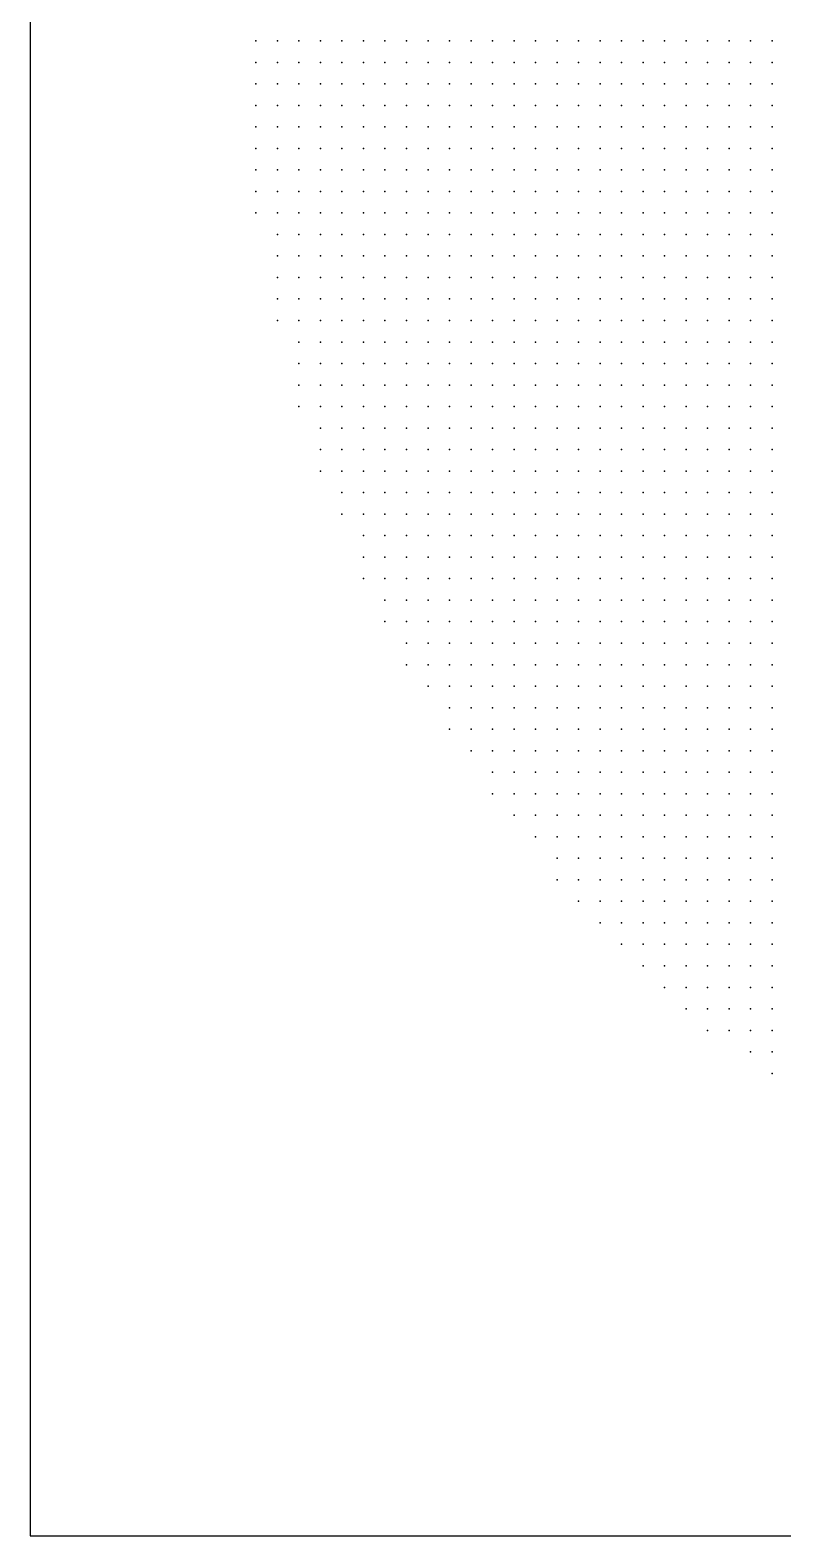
# Model space of a CAD drawing. Header units: millimetres. Extents: x 2848 to 6961, y 1568 to 7914.
# Drawn here: x 4348.3 to 4383.3, y 1580.3 to 1650.3 of the extents above; entities that cross this region are included whole.
import ezdxf

# ---------------------------------------------------------------- set-up
doc = ezdxf.new("R2010")
doc.units = ezdxf.units.MM
doc.header["$PDSIZE"] = -2

msp = doc.modelspace()

# ---------------------------------------------------------------- linework, layer by layer
msp.add_lwpolyline([(4348.282, 1580.289), (4488.282, 1580.289), (4488.282, 1720.289), (4348.282, 1720.289)], close=True)
at = {"color": 142, "true_color": 0x1a84d0}
for p in [(4358.782, 1649.789), (4359.782, 1649.789), (4360.782, 1649.789), (4361.782, 1649.789), (4362.782, 1649.789), (4363.782, 1649.789), (4364.782, 1649.789), (4365.782, 1649.789), (4366.782, 1649.789), (4367.782, 1649.789), (4368.782, 1649.789), (4369.782, 1649.789), (4370.782, 1649.789), (4371.782, 1649.789), (4372.782, 1649.789), (4373.782, 1649.789), (4374.782, 1649.789), (4375.782, 1649.789), (4376.782, 1649.789), (4377.782, 1649.789), (4378.782, 1649.789), (4379.782, 1649.789), (4380.782, 1649.789), (4381.782, 1649.789), (4382.782, 1649.789), (4358.782, 1648.789), (4359.782, 1648.789), (4360.782, 1648.789), (4361.782, 1648.789), (4362.782, 1648.789), (4363.782, 1648.789), (4364.782, 1648.789), (4365.782, 1648.789), (4366.782, 1648.789), (4367.782, 1648.789), (4368.782, 1648.789), (4369.782, 1648.789), (4370.782, 1648.789), (4371.782, 1648.789), (4372.782, 1648.789), (4373.782, 1648.789), (4374.782, 1648.789), (4375.782, 1648.789), (4376.782, 1648.789), (4377.782, 1648.789), (4378.782, 1648.789), (4379.782, 1648.789), (4380.782, 1648.789), (4381.782, 1648.789), (4382.782, 1648.789), (4358.782, 1647.789), (4359.782, 1647.789), (4360.782, 1647.789), (4361.782, 1647.789), (4362.782, 1647.789), (4363.782, 1647.789), (4364.782, 1647.789), (4365.782, 1647.789), (4366.782, 1647.789), (4367.782, 1647.789), (4368.782, 1647.789), (4369.782, 1647.789), (4370.782, 1647.789), (4371.782, 1647.789), (4372.782, 1647.789), (4373.782, 1647.789), (4374.782, 1647.789), (4375.782, 1647.789), (4376.782, 1647.789), (4377.782, 1647.789), (4378.782, 1647.789), (4379.782, 1647.789), (4380.782, 1647.789), (4381.782, 1647.789), (4382.782, 1647.789), (4358.782, 1646.789), (4359.782, 1646.789), (4360.782, 1646.789), (4361.782, 1646.789), (4362.782, 1646.789), (4363.782, 1646.789), (4364.782, 1646.789), (4365.782, 1646.789), (4366.782, 1646.789), (4367.782, 1646.789), (4368.782, 1646.789), (4369.782, 1646.789), (4370.782, 1646.789), (4371.782, 1646.789), (4372.782, 1646.789), (4373.782, 1646.789), (4374.782, 1646.789), (4375.782, 1646.789), (4376.782, 1646.789), (4377.782, 1646.789), (4378.782, 1646.789), (4379.782, 1646.789), (4380.782, 1646.789), (4381.782, 1646.789), (4382.782, 1646.789), (4358.782, 1645.789), (4359.782, 1645.789), (4360.782, 1645.789), (4361.782, 1645.789), (4362.782, 1645.789), (4363.782, 1645.789), (4364.782, 1645.789), (4365.782, 1645.789), (4366.782, 1645.789), (4367.782, 1645.789), (4368.782, 1645.789), (4369.782, 1645.789), (4370.782, 1645.789), (4371.782, 1645.789), (4372.782, 1645.789), (4373.782, 1645.789), (4374.782, 1645.789), (4375.782, 1645.789), (4376.782, 1645.789), (4377.782, 1645.789), (4378.782, 1645.789), (4379.782, 1645.789), (4380.782, 1645.789), (4381.782, 1645.789), (4382.782, 1645.789), (4358.782, 1644.789), (4359.782, 1644.789), (4360.782, 1644.789), (4361.782, 1644.789), (4362.782, 1644.789), (4363.782, 1644.789), (4364.782, 1644.789), (4365.782, 1644.789), (4366.782, 1644.789), (4367.782, 1644.789), (4368.782, 1644.789), (4369.782, 1644.789), (4370.782, 1644.789), (4371.782, 1644.789), (4372.782, 1644.789), (4373.782, 1644.789), (4374.782, 1644.789), (4375.782, 1644.789), (4376.782, 1644.789), (4377.782, 1644.789), (4378.782, 1644.789), (4379.782, 1644.789), (4380.782, 1644.789), (4381.782, 1644.789), (4382.782, 1644.789), (4358.782, 1643.789), (4359.782, 1643.789), (4360.782, 1643.789), (4361.782, 1643.789), (4362.782, 1643.789), (4363.782, 1643.789), (4364.782, 1643.789), (4365.782, 1643.789), (4366.782, 1643.789), (4367.782, 1643.789), (4368.782, 1643.789), (4369.782, 1643.789), (4370.782, 1643.789), (4371.782, 1643.789), (4372.782, 1643.789), (4373.782, 1643.789), (4374.782, 1643.789), (4375.782, 1643.789), (4376.782, 1643.789), (4377.782, 1643.789), (4378.782, 1643.789), (4379.782, 1643.789), (4380.782, 1643.789), (4381.782, 1643.789), (4382.782, 1643.789), (4358.782, 1642.789), (4359.782, 1642.789), (4360.782, 1642.789), (4361.782, 1642.789), (4362.782, 1642.789), (4363.782, 1642.789), (4364.782, 1642.789), (4365.782, 1642.789), (4366.782, 1642.789), (4367.782, 1642.789), (4368.782, 1642.789), (4369.782, 1642.789), (4370.782, 1642.789), (4371.782, 1642.789), (4372.782, 1642.789), (4373.782, 1642.789), (4374.782, 1642.789), (4375.782, 1642.789), (4376.782, 1642.789), (4377.782, 1642.789), (4378.782, 1642.789), (4379.782, 1642.789), (4380.782, 1642.789), (4381.782, 1642.789), (4382.782, 1642.789), (4358.782, 1641.789), (4359.782, 1641.789), (4360.782, 1641.789), (4361.782, 1641.789), (4362.782, 1641.789), (4363.782, 1641.789), (4364.782, 1641.789), (4365.782, 1641.789), (4366.782, 1641.789), (4367.782, 1641.789), (4368.782, 1641.789), (4369.782, 1641.789), (4370.782, 1641.789), (4371.782, 1641.789), (4372.782, 1641.789), (4373.782, 1641.789), (4374.782, 1641.789), (4375.782, 1641.789), (4376.782, 1641.789), (4377.782, 1641.789), (4378.782, 1641.789), (4379.782, 1641.789), (4380.782, 1641.789), (4381.782, 1641.789), (4382.782, 1641.789), (4359.782, 1640.789), (4360.782, 1640.789), (4361.782, 1640.789), (4362.782, 1640.789), (4363.782, 1640.789), (4364.782, 1640.789), (4365.782, 1640.789), (4366.782, 1640.789), (4367.782, 1640.789), (4368.782, 1640.789), (4369.782, 1640.789), (4370.782, 1640.789), (4371.782, 1640.789), (4372.782, 1640.789), (4373.782, 1640.789), (4374.782, 1640.789), (4375.782, 1640.789), (4376.782, 1640.789), (4377.782, 1640.789), (4378.782, 1640.789), (4379.782, 1640.789), (4380.782, 1640.789), (4381.782, 1640.789), (4382.782, 1640.789), (4359.782, 1639.789), (4360.782, 1639.789), (4361.782, 1639.789), (4362.782, 1639.789), (4363.782, 1639.789), (4364.782, 1639.789), (4365.782, 1639.789), (4366.782, 1639.789), (4367.782, 1639.789), (4368.782, 1639.789), (4369.782, 1639.789), (4370.782, 1639.789), (4371.782, 1639.789), (4372.782, 1639.789), (4373.782, 1639.789), (4374.782, 1639.789), (4375.782, 1639.789), (4376.782, 1639.789), (4377.782, 1639.789), (4378.782, 1639.789), (4379.782, 1639.789), (4380.782, 1639.789), (4381.782, 1639.789), (4382.782, 1639.789), (4359.782, 1638.789), (4360.782, 1638.789), (4361.782, 1638.789), (4362.782, 1638.789), (4363.782, 1638.789), (4364.782, 1638.789), (4365.782, 1638.789), (4366.782, 1638.789), (4367.782, 1638.789), (4368.782, 1638.789), (4369.782, 1638.789), (4370.782, 1638.789), (4371.782, 1638.789), (4372.782, 1638.789), (4373.782, 1638.789), (4374.782, 1638.789), (4375.782, 1638.789), (4376.782, 1638.789), (4377.782, 1638.789), (4378.782, 1638.789), (4379.782, 1638.789), (4380.782, 1638.789), (4381.782, 1638.789), (4382.782, 1638.789), (4359.782, 1637.789), (4360.782, 1637.789), (4361.782, 1637.789), (4362.782, 1637.789), (4363.782, 1637.789), (4364.782, 1637.789), (4365.782, 1637.789), (4366.782, 1637.789), (4367.782, 1637.789), (4368.782, 1637.789), (4369.782, 1637.789), (4370.782, 1637.789), (4371.782, 1637.789), (4372.782, 1637.789), (4373.782, 1637.789), (4374.782, 1637.789), (4375.782, 1637.789), (4376.782, 1637.789), (4377.782, 1637.789), (4378.782, 1637.789), (4379.782, 1637.789), (4380.782, 1637.789), (4381.782, 1637.789), (4382.782, 1637.789), (4359.782, 1636.789), (4360.782, 1636.789), (4361.782, 1636.789), (4362.782, 1636.789), (4363.782, 1636.789), (4364.782, 1636.789), (4365.782, 1636.789), (4366.782, 1636.789), (4367.782, 1636.789), (4368.782, 1636.789), (4369.782, 1636.789), (4370.782, 1636.789), (4371.782, 1636.789), (4372.782, 1636.789), (4373.782, 1636.789), (4374.782, 1636.789), (4375.782, 1636.789), (4376.782, 1636.789), (4377.782, 1636.789), (4378.782, 1636.789), (4379.782, 1636.789), (4380.782, 1636.789), (4381.782, 1636.789), (4382.782, 1636.789), (4360.782, 1635.789), (4361.782, 1635.789), (4362.782, 1635.789), (4363.782, 1635.789), (4364.782, 1635.789), (4365.782, 1635.789), (4366.782, 1635.789), (4367.782, 1635.789), (4368.782, 1635.789), (4369.782, 1635.789), (4370.782, 1635.789), (4371.782, 1635.789), (4372.782, 1635.789), (4373.782, 1635.789), (4374.782, 1635.789), (4375.782, 1635.789), (4376.782, 1635.789), (4377.782, 1635.789), (4378.782, 1635.789), (4379.782, 1635.789), (4380.782, 1635.789), (4381.782, 1635.789), (4382.782, 1635.789), (4360.782, 1634.789), (4361.782, 1634.789), (4362.782, 1634.789), (4363.782, 1634.789), (4364.782, 1634.789), (4365.782, 1634.789), (4366.782, 1634.789), (4367.782, 1634.789), (4368.782, 1634.789), (4369.782, 1634.789), (4370.782, 1634.789), (4371.782, 1634.789), (4372.782, 1634.789), (4373.782, 1634.789), (4374.782, 1634.789), (4375.782, 1634.789), (4376.782, 1634.789), (4377.782, 1634.789), (4378.782, 1634.789), (4379.782, 1634.789), (4380.782, 1634.789), (4381.782, 1634.789), (4382.782, 1634.789), (4360.782, 1633.789), (4361.782, 1633.789), (4362.782, 1633.789), (4363.782, 1633.789), (4364.782, 1633.789), (4365.782, 1633.789), (4366.782, 1633.789), (4367.782, 1633.789), (4368.782, 1633.789), (4369.782, 1633.789), (4370.782, 1633.789), (4371.782, 1633.789), (4372.782, 1633.789), (4373.782, 1633.789), (4374.782, 1633.789), (4375.782, 1633.789), (4376.782, 1633.789), (4377.782, 1633.789), (4378.782, 1633.789), (4379.782, 1633.789), (4380.782, 1633.789), (4381.782, 1633.789), (4382.782, 1633.789), (4360.782, 1632.789), (4361.782, 1632.789), (4362.782, 1632.789), (4363.782, 1632.789), (4364.782, 1632.789), (4365.782, 1632.789), (4366.782, 1632.789), (4367.782, 1632.789), (4368.782, 1632.789), (4369.782, 1632.789), (4370.782, 1632.789), (4371.782, 1632.789), (4372.782, 1632.789), (4373.782, 1632.789), (4374.782, 1632.789), (4375.782, 1632.789), (4376.782, 1632.789), (4377.782, 1632.789), (4378.782, 1632.789), (4379.782, 1632.789), (4380.782, 1632.789), (4381.782, 1632.789), (4382.782, 1632.789), (4361.782, 1631.789), (4362.782, 1631.789), (4363.782, 1631.789), (4364.782, 1631.789), (4365.782, 1631.789), (4366.782, 1631.789), (4367.782, 1631.789), (4368.782, 1631.789), (4369.782, 1631.789), (4370.782, 1631.789), (4371.782, 1631.789), (4372.782, 1631.789), (4373.782, 1631.789), (4374.782, 1631.789), (4375.782, 1631.789), (4376.782, 1631.789), (4377.782, 1631.789), (4378.782, 1631.789), (4379.782, 1631.789), (4380.782, 1631.789), (4381.782, 1631.789), (4382.782, 1631.789), (4361.782, 1630.789), (4362.782, 1630.789), (4363.782, 1630.789), (4364.782, 1630.789), (4365.782, 1630.789), (4366.782, 1630.789), (4367.782, 1630.789), (4368.782, 1630.789), (4369.782, 1630.789), (4370.782, 1630.789), (4371.782, 1630.789), (4372.782, 1630.789), (4373.782, 1630.789), (4374.782, 1630.789), (4375.782, 1630.789), (4376.782, 1630.789), (4377.782, 1630.789), (4378.782, 1630.789), (4379.782, 1630.789), (4380.782, 1630.789), (4381.782, 1630.789), (4382.782, 1630.789), (4361.782, 1629.789), (4362.782, 1629.789), (4363.782, 1629.789), (4364.782, 1629.789), (4365.782, 1629.789), (4366.782, 1629.789), (4367.782, 1629.789), (4368.782, 1629.789), (4369.782, 1629.789), (4370.782, 1629.789), (4371.782, 1629.789), (4372.782, 1629.789), (4373.782, 1629.789), (4374.782, 1629.789), (4375.782, 1629.789), (4376.782, 1629.789), (4377.782, 1629.789), (4378.782, 1629.789), (4379.782, 1629.789), (4380.782, 1629.789), (4381.782, 1629.789), (4382.782, 1629.789), (4362.782, 1628.789), (4363.782, 1628.789), (4364.782, 1628.789), (4365.782, 1628.789), (4366.782, 1628.789), (4367.782, 1628.789), (4368.782, 1628.789), (4369.782, 1628.789), (4370.782, 1628.789), (4371.782, 1628.789), (4372.782, 1628.789), (4373.782, 1628.789), (4374.782, 1628.789), (4375.782, 1628.789), (4376.782, 1628.789), (4377.782, 1628.789), (4378.782, 1628.789), (4379.782, 1628.789), (4380.782, 1628.789), (4381.782, 1628.789), (4382.782, 1628.789), (4362.782, 1627.789), (4363.782, 1627.789), (4364.782, 1627.789), (4365.782, 1627.789), (4366.782, 1627.789), (4367.782, 1627.789), (4368.782, 1627.789), (4369.782, 1627.789), (4370.782, 1627.789), (4371.782, 1627.789), (4372.782, 1627.789), (4373.782, 1627.789), (4374.782, 1627.789), (4375.782, 1627.789), (4376.782, 1627.789), (4377.782, 1627.789), (4378.782, 1627.789), (4379.782, 1627.789), (4380.782, 1627.789), (4381.782, 1627.789), (4382.782, 1627.789), (4363.782, 1626.789), (4364.782, 1626.789), (4365.782, 1626.789), (4366.782, 1626.789), (4367.782, 1626.789), (4368.782, 1626.789), (4369.782, 1626.789), (4370.782, 1626.789), (4371.782, 1626.789), (4372.782, 1626.789), (4373.782, 1626.789), (4374.782, 1626.789), (4375.782, 1626.789), (4376.782, 1626.789), (4377.782, 1626.789), (4378.782, 1626.789), (4379.782, 1626.789), (4380.782, 1626.789), (4381.782, 1626.789), (4382.782, 1626.789), (4363.782, 1625.789), (4364.782, 1625.789), (4365.782, 1625.789), (4366.782, 1625.789), (4367.782, 1625.789), (4368.782, 1625.789), (4369.782, 1625.789), (4370.782, 1625.789), (4371.782, 1625.789), (4372.782, 1625.789), (4373.782, 1625.789), (4374.782, 1625.789), (4375.782, 1625.789), (4376.782, 1625.789), (4377.782, 1625.789), (4378.782, 1625.789), (4379.782, 1625.789), (4380.782, 1625.789), (4381.782, 1625.789), (4382.782, 1625.789), (4363.782, 1624.789), (4364.782, 1624.789), (4365.782, 1624.789), (4366.782, 1624.789), (4367.782, 1624.789), (4368.782, 1624.789), (4369.782, 1624.789), (4370.782, 1624.789), (4371.782, 1624.789), (4372.782, 1624.789), (4373.782, 1624.789), (4374.782, 1624.789), (4375.782, 1624.789), (4376.782, 1624.789), (4377.782, 1624.789), (4378.782, 1624.789), (4379.782, 1624.789), (4380.782, 1624.789), (4381.782, 1624.789), (4382.782, 1624.789), (4364.782, 1623.789), (4365.782, 1623.789), (4366.782, 1623.789), (4367.782, 1623.789), (4368.782, 1623.789), (4369.782, 1623.789), (4370.782, 1623.789), (4371.782, 1623.789), (4372.782, 1623.789), (4373.782, 1623.789), (4374.782, 1623.789), (4375.782, 1623.789), (4376.782, 1623.789), (4377.782, 1623.789), (4378.782, 1623.789), (4379.782, 1623.789), (4380.782, 1623.789), (4381.782, 1623.789), (4382.782, 1623.789), (4364.782, 1622.789), (4365.782, 1622.789), (4366.782, 1622.789), (4367.782, 1622.789), (4368.782, 1622.789), (4369.782, 1622.789), (4370.782, 1622.789), (4371.782, 1622.789), (4372.782, 1622.789), (4373.782, 1622.789), (4374.782, 1622.789), (4375.782, 1622.789), (4376.782, 1622.789), (4377.782, 1622.789), (4378.782, 1622.789), (4379.782, 1622.789), (4380.782, 1622.789), (4381.782, 1622.789), (4382.782, 1622.789), (4365.782, 1621.789), (4366.782, 1621.789), (4367.782, 1621.789), (4368.782, 1621.789), (4369.782, 1621.789), (4370.782, 1621.789), (4371.782, 1621.789), (4372.782, 1621.789), (4373.782, 1621.789), (4374.782, 1621.789), (4375.782, 1621.789), (4376.782, 1621.789), (4377.782, 1621.789), (4378.782, 1621.789), (4379.782, 1621.789), (4380.782, 1621.789), (4381.782, 1621.789), (4382.782, 1621.789), (4365.782, 1620.789), (4366.782, 1620.789), (4367.782, 1620.789), (4368.782, 1620.789), (4369.782, 1620.789), (4370.782, 1620.789), (4371.782, 1620.789), (4372.782, 1620.789), (4373.782, 1620.789), (4374.782, 1620.789), (4375.782, 1620.789), (4376.782, 1620.789), (4377.782, 1620.789), (4378.782, 1620.789), (4379.782, 1620.789), (4380.782, 1620.789), (4381.782, 1620.789), (4382.782, 1620.789), (4366.782, 1619.789), (4367.782, 1619.789), (4368.782, 1619.789), (4369.782, 1619.789), (4370.782, 1619.789), (4371.782, 1619.789), (4372.782, 1619.789), (4373.782, 1619.789), (4374.782, 1619.789), (4375.782, 1619.789), (4376.782, 1619.789), (4377.782, 1619.789), (4378.782, 1619.789), (4379.782, 1619.789), (4380.782, 1619.789), (4381.782, 1619.789), (4382.782, 1619.789), (4367.782, 1618.789), (4368.782, 1618.789), (4369.782, 1618.789), (4370.782, 1618.789), (4371.782, 1618.789), (4372.782, 1618.789), (4373.782, 1618.789), (4374.782, 1618.789), (4375.782, 1618.789), (4376.782, 1618.789), (4377.782, 1618.789), (4378.782, 1618.789), (4379.782, 1618.789), (4380.782, 1618.789), (4381.782, 1618.789), (4382.782, 1618.789), (4367.782, 1617.789), (4368.782, 1617.789), (4369.782, 1617.789), (4370.782, 1617.789), (4371.782, 1617.789), (4372.782, 1617.789), (4373.782, 1617.789), (4374.782, 1617.789), (4375.782, 1617.789), (4376.782, 1617.789), (4377.782, 1617.789), (4378.782, 1617.789), (4379.782, 1617.789), (4380.782, 1617.789), (4381.782, 1617.789), (4382.782, 1617.789), (4368.782, 1616.789), (4369.782, 1616.789), (4370.782, 1616.789), (4371.782, 1616.789), (4372.782, 1616.789), (4373.782, 1616.789), (4374.782, 1616.789), (4375.782, 1616.789), (4376.782, 1616.789), (4377.782, 1616.789), (4378.782, 1616.789), (4379.782, 1616.789), (4380.782, 1616.789), (4381.782, 1616.789), (4382.782, 1616.789), (4369.782, 1615.789), (4370.782, 1615.789), (4371.782, 1615.789), (4372.782, 1615.789), (4373.782, 1615.789), (4374.782, 1615.789), (4375.782, 1615.789), (4376.782, 1615.789), (4377.782, 1615.789), (4378.782, 1615.789), (4379.782, 1615.789), (4380.782, 1615.789), (4381.782, 1615.789), (4382.782, 1615.789), (4369.782, 1614.789), (4370.782, 1614.789), (4371.782, 1614.789), (4372.782, 1614.789), (4373.782, 1614.789), (4374.782, 1614.789), (4375.782, 1614.789), (4376.782, 1614.789), (4377.782, 1614.789), (4378.782, 1614.789), (4379.782, 1614.789), (4380.782, 1614.789), (4381.782, 1614.789), (4382.782, 1614.789), (4370.782, 1613.789), (4371.782, 1613.789), (4372.782, 1613.789), (4373.782, 1613.789), (4374.782, 1613.789), (4375.782, 1613.789), (4376.782, 1613.789), (4377.782, 1613.789), (4378.782, 1613.789), (4379.782, 1613.789), (4380.782, 1613.789), (4381.782, 1613.789), (4382.782, 1613.789), (4371.782, 1612.789), (4372.782, 1612.789), (4373.782, 1612.789), (4374.782, 1612.789), (4375.782, 1612.789), (4376.782, 1612.789), (4377.782, 1612.789), (4378.782, 1612.789), (4379.782, 1612.789), (4380.782, 1612.789), (4381.782, 1612.789), (4382.782, 1612.789), (4372.782, 1611.789), (4373.782, 1611.789), (4374.782, 1611.789), (4375.782, 1611.789), (4376.782, 1611.789), (4377.782, 1611.789), (4378.782, 1611.789), (4379.782, 1611.789), (4380.782, 1611.789), (4381.782, 1611.789), (4382.782, 1611.789), (4372.782, 1610.789), (4373.782, 1610.789), (4374.782, 1610.789), (4375.782, 1610.789), (4376.782, 1610.789), (4377.782, 1610.789), (4378.782, 1610.789), (4379.782, 1610.789), (4380.782, 1610.789), (4381.782, 1610.789), (4382.782, 1610.789), (4373.782, 1609.789), (4374.782, 1609.789), (4375.782, 1609.789), (4376.782, 1609.789), (4377.782, 1609.789), (4378.782, 1609.789), (4379.782, 1609.789), (4380.782, 1609.789), (4381.782, 1609.789), (4382.782, 1609.789), (4374.782, 1608.789), (4375.782, 1608.789), (4376.782, 1608.789), (4377.782, 1608.789), (4378.782, 1608.789), (4379.782, 1608.789), (4380.782, 1608.789), (4381.782, 1608.789), (4382.782, 1608.789), (4375.782, 1607.789), (4376.782, 1607.789), (4377.782, 1607.789), (4378.782, 1607.789), (4379.782, 1607.789), (4380.782, 1607.789), (4381.782, 1607.789), (4382.782, 1607.789), (4376.782, 1606.789), (4377.782, 1606.789), (4378.782, 1606.789), (4379.782, 1606.789), (4380.782, 1606.789), (4381.782, 1606.789), (4382.782, 1606.789), (4377.782, 1605.789), (4378.782, 1605.789), (4379.782, 1605.789), (4380.782, 1605.789), (4381.782, 1605.789), (4382.782, 1605.789), (4378.782, 1604.789), (4379.782, 1604.789), (4380.782, 1604.789), (4381.782, 1604.789), (4382.782, 1604.789), (4379.782, 1603.789), (4380.782, 1603.789), (4381.782, 1603.789), (4382.782, 1603.789), (4381.782, 1602.789), (4382.782, 1602.789), (4382.782, 1601.789)]:
    msp.add_point(p, dxfattribs=at)

doc.saveas('drawing.dxf')
